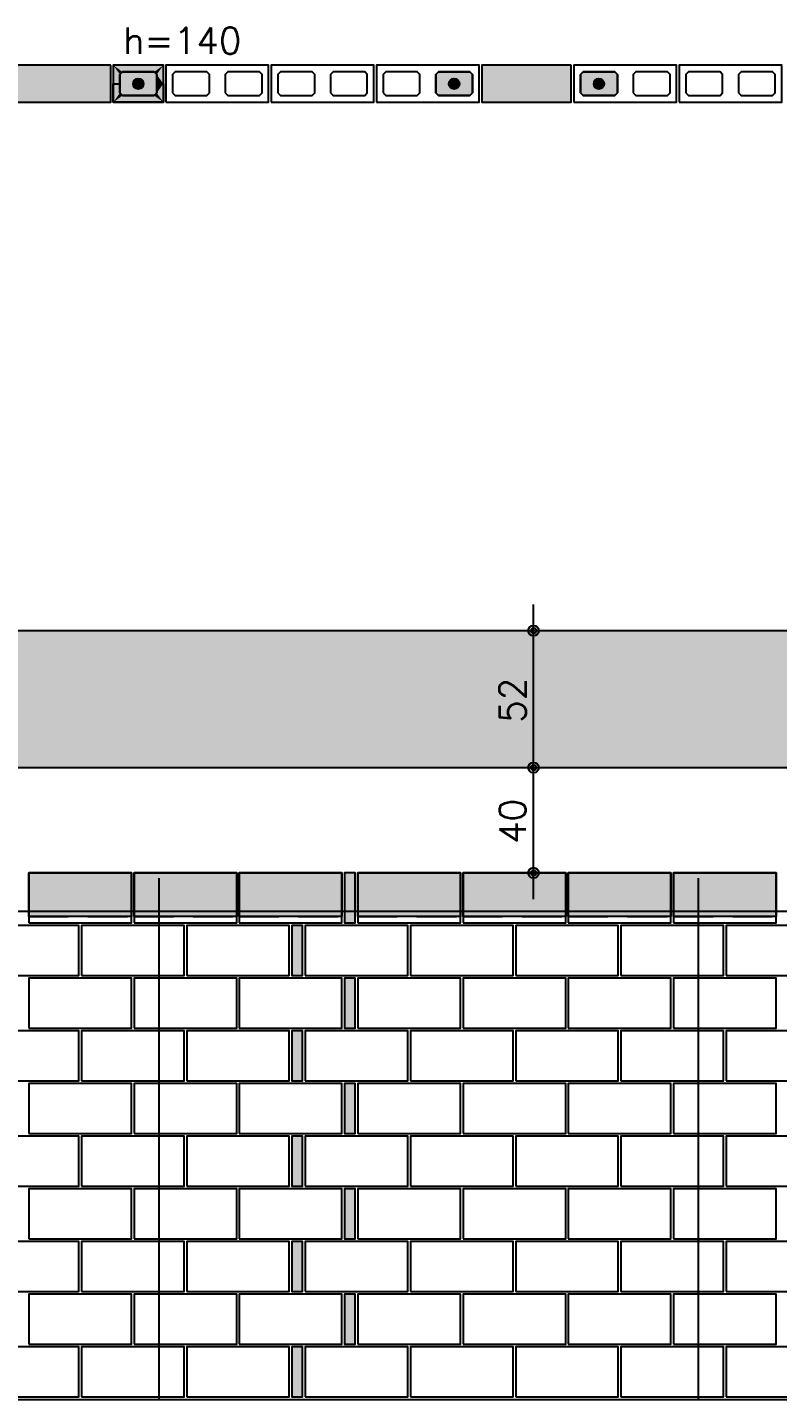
# Model space of a CAD drawing. Extents: x -1.9 to 86, y -1.5 to 61.
# Drawn here: x 24.15 to 29.85, y 31.42 to 41.84 of the extents above; entities that cross this region are included whole.
import ezdxf

# ---------------------------------------------------------------- set-up
doc = ezdxf.new("R2010")
doc.units = 0
doc.header["$MEASUREMENT"] = 0
doc.linetypes.add('ESTILO_TQS_0001', pattern=[0.45, 0.3, -0.15])
for name, color, linetype in [('PENA_01', 1, 'CONTINUOUS'), ('PENA_02', 2, 'CONTINUOUS'), ('PENA_03', 3, 'CONTINUOUS'), ('PENA_05', 5, 'CONTINUOUS'), ('PENA_09', 254, 'CONTINUOUS'), ('PENA_11', 252, 'CONTINUOUS'), ('PENA_23', 50, 'CONTINUOUS'), ('PENA_25', 210, 'CONTINUOUS')]:
    doc.layers.add(name, color=color, linetype=linetype)
doc.styles.get("Standard").update_dxf_attribs({"font": 'ROMANS.SHX'})

msp = doc.modelspace()

# ---------------------------------------------------------------- linework, layer by layer
at = {"layer": 'PENA_01', "linetype": 'Continuous'}
for p, q in [((27.998653, 36.017992), (27.998653, 37.457992)), ((28.198017, 37.257992), (28.198653, 37.257992)), ((27.998653, 35.217992), (27.998653, 36.417992)), ((28.002676, 36.217992), (28.198653, 36.217992)), ((28.002676, 36.217992), (28.198653, 36.217992)), ((28.052627, 35.417992), (28.198653, 35.417992))]:
    msp.add_line(p, q, dxfattribs=at)
for points in [[(24.875295, 41.322185), (25.115295, 41.322185), (25.135295, 41.342185), (25.135295, 41.482185), (25.115295, 41.502185), (24.875295, 41.502185), (24.855295, 41.482185), (24.855295, 41.342185), (24.875295, 41.322185)], [(25.255295, 41.342185), (25.275295, 41.322185), (25.515295, 41.322185), (25.535295, 41.342185), (25.535295, 41.482185), (25.515295, 41.502185), (25.275295, 41.502185), (25.255295, 41.482185), (25.255295, 41.342185)], [(25.655295, 41.342185), (25.675295, 41.322185), (25.915295, 41.322185), (25.935295, 41.342185), (25.935295, 41.482185), (25.915295, 41.502185), (25.675295, 41.502185), (25.655295, 41.482185), (25.655295, 41.342185)], [(26.055295, 41.342185), (26.075295, 41.322185), (26.315295, 41.322185), (26.335295, 41.342185), (26.335295, 41.482185), (26.315295, 41.502185), (26.075295, 41.502185), (26.055295, 41.482185), (26.055295, 41.342185)], [(26.455295, 41.342185), (26.475295, 41.322185), (26.715295, 41.322185), (26.735295, 41.342185), (26.735295, 41.482185), (26.715295, 41.502185), (26.475295, 41.502185), (26.455295, 41.482185), (26.455295, 41.342185)], [(26.855295, 41.342185), (26.875295, 41.322185), (27.115295, 41.322185), (27.135295, 41.342185), (27.135295, 41.482185), (27.115295, 41.502185), (26.875295, 41.502185), (26.855295, 41.482185), (26.855295, 41.342185)], [(27.255295, 41.342185), (27.275295, 41.322185), (27.515295, 41.322185), (27.535295, 41.342185), (27.535295, 41.482185), (27.515295, 41.502185), (27.275295, 41.502185), (27.255295, 41.482185), (27.255295, 41.342185)], [(28.355295, 41.342185), (28.375295, 41.322185), (28.615295, 41.322185), (28.635295, 41.342185), (28.635295, 41.482185), (28.615295, 41.502185), (28.375295, 41.502185), (28.355295, 41.482185), (28.355295, 41.342185)], [(28.755295, 41.342185), (28.775295, 41.322185), (29.015295, 41.322185), (29.035295, 41.342185), (29.035295, 41.482185), (29.015295, 41.502185), (28.775295, 41.502185), (28.755295, 41.482185), (28.755295, 41.342185)], [(29.155295, 41.342185), (29.175295, 41.322185), (29.415295, 41.322185), (29.435295, 41.342185), (29.435295, 41.482185), (29.415295, 41.502185), (29.175295, 41.502185), (29.155295, 41.482185), (29.155295, 41.342185)], [(29.555295, 41.342185), (29.575295, 41.322185), (29.815295, 41.322185), (29.835295, 41.342185), (29.835295, 41.482185), (29.815295, 41.502185), (29.575295, 41.502185), (29.555295, 41.482185), (29.555295, 41.342185)]]:
    msp.add_lwpolyline(points, dxfattribs=at)
at = {"layer": 'PENA_02', "linetype": 'ESTILO_TQS_0001'}
for p, q in [((24.162627, 35.087992), (24.942627, 35.087992)), ((24.962627, 35.087992), (25.742627, 35.087992)), ((25.762627, 35.087992), (26.542627, 35.087992)), ((26.662627, 35.087992), (27.442627, 35.087992)), ((27.462627, 35.087992), (28.242627, 35.087992)), ((28.262627, 35.087992), (29.042627, 35.087992)), ((29.062627, 35.087992), (29.842627, 35.087992))]:
    msp.add_line(p, q, dxfattribs=at)
at = {"layer": 'PENA_02', "linetype": 'Continuous'}
msp.add_line((7.762627, 31.417992), (33.442627, 31.417992), dxfattribs=at)
for points in [[(24.785295, 41.552185), (23.705295, 41.552185), (23.705295, 41.272185), (24.785295, 41.272185), (24.785295, 41.552185)], [(24.805295, 41.272185), (25.185295, 41.272185), (25.185295, 41.552185), (24.805295, 41.552185), (24.805295, 41.272185)], [(25.205295, 41.272185), (25.985295, 41.272185), (25.985295, 41.552185), (25.205295, 41.552185), (25.205295, 41.272185)], [(26.005295, 41.272185), (26.785295, 41.272185), (26.785295, 41.552185), (26.005295, 41.552185), (26.005295, 41.272185)], [(26.805295, 41.272185), (27.585295, 41.272185), (27.585295, 41.552185), (26.805295, 41.552185), (26.805295, 41.272185)], [(28.285295, 41.552185), (27.605295, 41.552185), (27.605295, 41.272185), (28.285295, 41.272185), (28.285295, 41.552185)], [(28.305295, 41.272185), (29.085295, 41.272185), (29.085295, 41.552185), (28.305295, 41.552185), (28.305295, 41.272185)], [(29.105295, 41.272185), (29.885295, 41.272185), (29.885295, 41.552185), (29.105295, 41.552185), (29.105295, 41.272185)], [(7.762627, 37.257992), (7.762627, 36.217992), (33.442627, 36.217992), (33.442627, 37.257992), (20.862627, 37.257992), (20.862627, 36.457992), (8.042627, 36.457992), (8.042627, 37.257992), (7.762627, 37.257992)], [(24.162627, 35.037992), (24.942627, 35.037992), (24.942627, 35.417992), (24.162627, 35.417992), (24.162627, 35.037992)], [(24.962627, 35.037992), (25.742627, 35.037992), (25.742627, 35.417992), (24.962627, 35.417992), (24.962627, 35.037992)], [(25.762627, 35.037992), (26.542627, 35.037992), (26.542627, 35.417992), (25.762627, 35.417992), (25.762627, 35.037992)], [(26.562627, 35.037992), (26.642627, 35.037992), (26.642627, 35.417992), (26.562627, 35.417992), (26.562627, 35.037992)], [(26.662627, 35.037992), (27.442627, 35.037992), (27.442627, 35.417992), (26.662627, 35.417992), (26.662627, 35.037992)], [(27.462627, 35.037992), (28.242627, 35.037992), (28.242627, 35.417992), (27.462627, 35.417992), (27.462627, 35.037992)], [(28.262627, 35.037992), (29.042627, 35.037992), (29.042627, 35.417992), (28.262627, 35.417992), (28.262627, 35.037992)], [(29.062627, 35.037992), (29.842627, 35.037992), (29.842627, 35.417992), (29.062627, 35.417992), (29.062627, 35.037992)], [(23.762627, 34.637992), (24.542627, 34.637992), (24.542627, 35.017992), (23.762627, 35.017992), (23.762627, 34.637992)], [(24.562627, 34.637992), (25.342627, 34.637992), (25.342627, 35.017992), (24.562627, 35.017992), (24.562627, 34.637992)], [(25.362627, 34.637992), (26.142627, 34.637992), (26.142627, 35.017992), (25.362627, 35.017992), (25.362627, 34.637992)], [(26.162627, 34.637992), (26.242627, 34.637992), (26.242627, 35.017992), (26.162627, 35.017992), (26.162627, 34.637992)], [(26.262627, 34.637992), (27.042627, 34.637992), (27.042627, 35.017992), (26.262627, 35.017992), (26.262627, 34.637992)], [(27.062627, 34.637992), (27.842627, 34.637992), (27.842627, 35.017992), (27.062627, 35.017992), (27.062627, 34.637992)], [(27.862627, 34.637992), (28.642627, 34.637992), (28.642627, 35.017992), (27.862627, 35.017992), (27.862627, 34.637992)], [(28.662627, 34.637992), (29.442627, 34.637992), (29.442627, 35.017992), (28.662627, 35.017992), (28.662627, 34.637992)], [(29.462627, 34.637992), (30.242627, 34.637992), (30.242627, 35.017992), (29.462627, 35.017992), (29.462627, 34.637992)], [(24.162627, 34.237992), (24.942627, 34.237992), (24.942627, 34.617992), (24.162627, 34.617992), (24.162627, 34.237992)], [(24.962627, 34.237992), (25.742627, 34.237992), (25.742627, 34.617992), (24.962627, 34.617992), (24.962627, 34.237992)], [(25.762627, 34.237992), (26.542627, 34.237992), (26.542627, 34.617992), (25.762627, 34.617992), (25.762627, 34.237992)], [(26.562627, 34.237992), (26.642627, 34.237992), (26.642627, 34.617992), (26.562627, 34.617992), (26.562627, 34.237992)], [(26.662627, 34.237992), (27.442627, 34.237992), (27.442627, 34.617992), (26.662627, 34.617992), (26.662627, 34.237992)], [(27.462627, 34.237992), (28.242627, 34.237992), (28.242627, 34.617992), (27.462627, 34.617992), (27.462627, 34.237992)], [(28.262627, 34.237992), (29.042627, 34.237992), (29.042627, 34.617992), (28.262627, 34.617992), (28.262627, 34.237992)], [(29.062627, 34.237992), (29.842627, 34.237992), (29.842627, 34.617992), (29.062627, 34.617992), (29.062627, 34.237992)], [(23.762627, 33.837992), (24.542627, 33.837992), (24.542627, 34.217992), (23.762627, 34.217992), (23.762627, 33.837992)], [(24.562627, 33.837992), (25.342627, 33.837992), (25.342627, 34.217992), (24.562627, 34.217992), (24.562627, 33.837992)], [(25.362627, 33.837992), (26.142627, 33.837992), (26.142627, 34.217992), (25.362627, 34.217992), (25.362627, 33.837992)], [(26.162627, 33.837992), (26.242627, 33.837992), (26.242627, 34.217992), (26.162627, 34.217992), (26.162627, 33.837992)], [(26.262627, 33.837992), (27.042627, 33.837992), (27.042627, 34.217992), (26.262627, 34.217992), (26.262627, 33.837992)], [(27.062627, 33.837992), (27.842627, 33.837992), (27.842627, 34.217992), (27.062627, 34.217992), (27.062627, 33.837992)], [(27.862627, 33.837992), (28.642627, 33.837992), (28.642627, 34.217992), (27.862627, 34.217992), (27.862627, 33.837992)], [(28.662627, 33.837992), (29.442627, 33.837992), (29.442627, 34.217992), (28.662627, 34.217992), (28.662627, 33.837992)], [(29.462627, 33.837992), (30.242627, 33.837992), (30.242627, 34.217992), (29.462627, 34.217992), (29.462627, 33.837992)], [(24.162627, 33.437992), (24.942627, 33.437992), (24.942627, 33.817992), (24.162627, 33.817992), (24.162627, 33.437992)], [(24.962627, 33.437992), (25.742627, 33.437992), (25.742627, 33.817992), (24.962627, 33.817992), (24.962627, 33.437992)], [(25.762627, 33.437992), (26.542627, 33.437992), (26.542627, 33.817992), (25.762627, 33.817992), (25.762627, 33.437992)], [(26.562627, 33.437992), (26.642627, 33.437992), (26.642627, 33.817992), (26.562627, 33.817992), (26.562627, 33.437992)], [(26.662627, 33.437992), (27.442627, 33.437992), (27.442627, 33.817992), (26.662627, 33.817992), (26.662627, 33.437992)], [(27.462627, 33.437992), (28.242627, 33.437992), (28.242627, 33.817992), (27.462627, 33.817992), (27.462627, 33.437992)], [(28.262627, 33.437992), (29.042627, 33.437992), (29.042627, 33.817992), (28.262627, 33.817992), (28.262627, 33.437992)], [(29.062627, 33.437992), (29.842627, 33.437992), (29.842627, 33.817992), (29.062627, 33.817992), (29.062627, 33.437992)], [(23.762627, 33.037992), (24.542627, 33.037992), (24.542627, 33.417992), (23.762627, 33.417992), (23.762627, 33.037992)], [(24.562627, 33.037992), (25.342627, 33.037992), (25.342627, 33.417992), (24.562627, 33.417992), (24.562627, 33.037992)], [(25.362627, 33.037992), (26.142627, 33.037992), (26.142627, 33.417992), (25.362627, 33.417992), (25.362627, 33.037992)], [(26.162627, 33.037992), (26.242627, 33.037992), (26.242627, 33.417992), (26.162627, 33.417992), (26.162627, 33.037992)], [(26.262627, 33.037992), (27.042627, 33.037992), (27.042627, 33.417992), (26.262627, 33.417992), (26.262627, 33.037992)], [(27.062627, 33.037992), (27.842627, 33.037992), (27.842627, 33.417992), (27.062627, 33.417992), (27.062627, 33.037992)], [(27.862627, 33.037992), (28.642627, 33.037992), (28.642627, 33.417992), (27.862627, 33.417992), (27.862627, 33.037992)], [(28.662627, 33.037992), (29.442627, 33.037992), (29.442627, 33.417992), (28.662627, 33.417992), (28.662627, 33.037992)], [(29.462627, 33.037992), (30.242627, 33.037992), (30.242627, 33.417992), (29.462627, 33.417992), (29.462627, 33.037992)], [(24.162627, 32.637992), (24.942627, 32.637992), (24.942627, 33.017992), (24.162627, 33.017992), (24.162627, 32.637992)], [(24.962627, 32.637992), (25.742627, 32.637992), (25.742627, 33.017992), (24.962627, 33.017992), (24.962627, 32.637992)], [(25.762627, 32.637992), (26.542627, 32.637992), (26.542627, 33.017992), (25.762627, 33.017992), (25.762627, 32.637992)], [(26.562627, 32.637992), (26.642627, 32.637992), (26.642627, 33.017992), (26.562627, 33.017992), (26.562627, 32.637992)], [(26.662627, 32.637992), (27.442627, 32.637992), (27.442627, 33.017992), (26.662627, 33.017992), (26.662627, 32.637992)], [(27.462627, 32.637992), (28.242627, 32.637992), (28.242627, 33.017992), (27.462627, 33.017992), (27.462627, 32.637992)], [(28.262627, 32.637992), (29.042627, 32.637992), (29.042627, 33.017992), (28.262627, 33.017992), (28.262627, 32.637992)], [(29.062627, 32.637992), (29.842627, 32.637992), (29.842627, 33.017992), (29.062627, 33.017992), (29.062627, 32.637992)], [(23.762627, 32.237992), (24.542627, 32.237992), (24.542627, 32.617992), (23.762627, 32.617992), (23.762627, 32.237992)], [(24.562627, 32.237992), (25.342627, 32.237992), (25.342627, 32.617992), (24.562627, 32.617992), (24.562627, 32.237992)], [(25.362627, 32.237992), (26.142627, 32.237992), (26.142627, 32.617992), (25.362627, 32.617992), (25.362627, 32.237992)], [(26.162627, 32.237992), (26.242627, 32.237992), (26.242627, 32.617992), (26.162627, 32.617992), (26.162627, 32.237992)], [(26.262627, 32.237992), (27.042627, 32.237992), (27.042627, 32.617992), (26.262627, 32.617992), (26.262627, 32.237992)], [(27.062627, 32.237992), (27.842627, 32.237992), (27.842627, 32.617992), (27.062627, 32.617992), (27.062627, 32.237992)], [(27.862627, 32.237992), (28.642627, 32.237992), (28.642627, 32.617992), (27.862627, 32.617992), (27.862627, 32.237992)], [(28.662627, 32.237992), (29.442627, 32.237992), (29.442627, 32.617992), (28.662627, 32.617992), (28.662627, 32.237992)], [(29.462627, 32.237992), (30.242627, 32.237992), (30.242627, 32.617992), (29.462627, 32.617992), (29.462627, 32.237992)], [(24.162627, 31.837992), (24.942627, 31.837992), (24.942627, 32.217992), (24.162627, 32.217992), (24.162627, 31.837992)], [(24.962627, 31.837992), (25.742627, 31.837992), (25.742627, 32.217992), (24.962627, 32.217992), (24.962627, 31.837992)], [(25.762627, 31.837992), (26.542627, 31.837992), (26.542627, 32.217992), (25.762627, 32.217992), (25.762627, 31.837992)], [(26.562627, 31.837992), (26.642627, 31.837992), (26.642627, 32.217992), (26.562627, 32.217992), (26.562627, 31.837992)], [(26.662627, 31.837992), (27.442627, 31.837992), (27.442627, 32.217992), (26.662627, 32.217992), (26.662627, 31.837992)], [(27.462627, 31.837992), (28.242627, 31.837992), (28.242627, 32.217992), (27.462627, 32.217992), (27.462627, 31.837992)], [(28.262627, 31.837992), (29.042627, 31.837992), (29.042627, 32.217992), (28.262627, 32.217992), (28.262627, 31.837992)], [(29.062627, 31.837992), (29.842627, 31.837992), (29.842627, 32.217992), (29.062627, 32.217992), (29.062627, 31.837992)], [(23.762627, 31.437992), (24.542627, 31.437992), (24.542627, 31.817992), (23.762627, 31.817992), (23.762627, 31.437992)], [(24.562627, 31.437992), (25.342627, 31.437992), (25.342627, 31.817992), (24.562627, 31.817992), (24.562627, 31.437992)], [(25.362627, 31.437992), (26.142627, 31.437992), (26.142627, 31.817992), (25.362627, 31.817992), (25.362627, 31.437992)], [(26.162627, 31.437992), (26.242627, 31.437992), (26.242627, 31.817992), (26.162627, 31.817992), (26.162627, 31.437992)], [(26.262627, 31.437992), (27.042627, 31.437992), (27.042627, 31.817992), (26.262627, 31.817992), (26.262627, 31.437992)], [(27.062627, 31.437992), (27.842627, 31.437992), (27.842627, 31.817992), (27.062627, 31.817992), (27.062627, 31.437992)], [(27.862627, 31.437992), (28.642627, 31.437992), (28.642627, 31.817992), (27.862627, 31.817992), (27.862627, 31.437992)], [(28.662627, 31.437992), (29.442627, 31.437992), (29.442627, 31.817992), (28.662627, 31.817992), (28.662627, 31.437992)], [(29.462627, 31.437992), (30.242627, 31.437992), (30.242627, 31.817992), (29.462627, 31.817992), (29.462627, 31.437992)]]:
    msp.add_lwpolyline(points, dxfattribs=at)
for centre, radius in [((27.998653, 37.257992), 0.04), ((27.998653, 37.257992), 0.02), ((27.998653, 36.217992), 0.04), ((27.998653, 36.217992), 0.04), ((27.998653, 36.217992), 0.02), ((27.998653, 36.217992), 0.02), ((27.998653, 35.417992), 0.04), ((27.998653, 35.417992), 0.02)]:
    msp.add_circle(centre, radius, dxfattribs=at)
at = {"layer": 'PENA_03', "linetype": 'Continuous'}
for p, q in [((27.998017, 37.257992), (27.998017, 37.257992)), ((27.802676, 36.217992), (27.802676, 36.217992)), ((27.802676, 36.217992), (27.802676, 36.217992)), ((27.852627, 35.417992), (27.852627, 35.417992))]:
    msp.add_line(p, q, dxfattribs=at)
for points in [[(25.135295, 41.342185), (25.115295, 41.322185), (24.875295, 41.322185), (24.855295, 41.342185), (24.855295, 41.482185), (24.875295, 41.502185), (25.115295, 41.502185), (25.135295, 41.482185), (25.135295, 41.342185)], [(27.535295, 41.342185), (27.515295, 41.322185), (27.275295, 41.322185), (27.255295, 41.342185), (27.255295, 41.482185), (27.275295, 41.502185), (27.515295, 41.502185), (27.535295, 41.482185), (27.535295, 41.342185)], [(28.635295, 41.342185), (28.615295, 41.322185), (28.375295, 41.322185), (28.355295, 41.342185), (28.355295, 41.482185), (28.375295, 41.502185), (28.615295, 41.502185), (28.635295, 41.482185), (28.635295, 41.342185)]]:
    msp.add_lwpolyline(points, dxfattribs=at)
for centre in [(24.995295, 41.412185), (27.395295, 41.412185), (28.495295, 41.412185)]:
    msp.add_circle(centre, 0.04, dxfattribs=at)
for points in [[(25.035295, 41.412185), (24.975295, 41.446826), (24.957708, 41.425866)], [(25.035295, 41.412185), (24.957708, 41.425866), (24.957708, 41.398504)], [(25.035295, 41.412185), (24.957708, 41.398504), (24.975295, 41.377544)], [(25.035295, 41.412185), (25.002241, 41.451578), (24.975295, 41.446826)], [(25.035295, 41.412185), (24.975295, 41.377544), (25.002241, 41.372793)], [(25.035295, 41.412185), (25.025937, 41.437897), (25.002241, 41.451578)], [(25.035295, 41.412185), (25.002241, 41.372793), (25.025937, 41.386474)], [(25.035295, 41.412185), (25.025937, 41.386474), (25.035295, 41.412185)], [(27.435295, 41.412185), (27.375295, 41.446826), (27.357708, 41.425866)], [(27.435295, 41.412185), (27.357708, 41.425866), (27.357708, 41.398504)], [(27.435295, 41.412185), (27.357708, 41.398504), (27.375295, 41.377544)], [(27.435295, 41.412185), (27.402241, 41.451578), (27.375295, 41.446826)], [(27.435295, 41.412185), (27.375295, 41.377544), (27.402241, 41.372793)], [(27.435295, 41.412185), (27.425937, 41.437897), (27.402241, 41.451578)], [(27.435295, 41.412185), (27.402241, 41.372793), (27.425937, 41.386474)], [(27.435295, 41.412185), (27.425937, 41.386474), (27.435295, 41.412185)], [(28.535295, 41.412185), (28.475295, 41.446826), (28.457708, 41.425866)], [(28.535295, 41.412185), (28.457708, 41.425866), (28.457708, 41.398504)], [(28.535295, 41.412185), (28.457708, 41.398504), (28.475295, 41.377544)], [(28.535295, 41.412185), (28.502241, 41.451578), (28.475295, 41.446826)], [(28.535295, 41.412185), (28.475295, 41.377544), (28.502241, 41.372793)], [(28.535295, 41.412185), (28.525937, 41.437897), (28.502241, 41.451578)], [(28.535295, 41.412185), (28.502241, 41.372793), (28.525937, 41.386474)], [(28.535295, 41.412185), (28.525937, 41.386474), (28.535295, 41.412185)]]:
    msp.add_solid(points, dxfattribs=at)
at = {"layer": 'PENA_05', "linetype": 'Continuous'}
for p, q in [((25.152627, 31.417992), (25.152627, 35.377992)), ((29.252627, 31.417992), (29.252627, 35.377992)), ((20.962627, 35.127992), (33.342627, 35.127992))]:
    msp.add_line(p, q, dxfattribs=at)
at = {"layer": 'PENA_09', "linetype": 'Continuous'}
for points in [[(24.162627, 35.087992), (24.162627, 35.417992), (24.942627, 35.417992), (24.942627, 35.087992), (24.162627, 35.087992)], [(24.962627, 35.087992), (24.962627, 35.417992), (25.742627, 35.417992), (25.742627, 35.087992), (24.962627, 35.087992)], [(25.762627, 35.087992), (25.762627, 35.417992), (26.542627, 35.417992), (26.542627, 35.087992), (25.762627, 35.087992)], [(26.662627, 35.087992), (26.662627, 35.417992), (27.442627, 35.417992), (27.442627, 35.087992), (26.662627, 35.087992)], [(27.462627, 35.087992), (27.462627, 35.417992), (28.242627, 35.417992), (28.242627, 35.087992), (27.462627, 35.087992)], [(28.262627, 35.087992), (28.262627, 35.417992), (29.042627, 35.417992), (29.042627, 35.087992), (28.262627, 35.087992)], [(29.062627, 35.087992), (29.062627, 35.417992), (29.842627, 35.417992), (29.842627, 35.087992), (29.062627, 35.087992)]]:
    msp.add_lwpolyline(points, dxfattribs=at)
for points in [[(24.162627, 35.087992), (24.162627, 35.417992), (24.942627, 35.417992)], [(24.162627, 35.087992), (24.942627, 35.417992), (24.942627, 35.087992)], [(24.962627, 35.087992), (24.962627, 35.417992), (25.742627, 35.417992)], [(24.962627, 35.087992), (25.742627, 35.417992), (25.742627, 35.087992)], [(25.762627, 35.087992), (25.762627, 35.417992), (26.542627, 35.417992)], [(25.762627, 35.087992), (26.542627, 35.417992), (26.542627, 35.087992)], [(26.662627, 35.087992), (26.662627, 35.417992), (27.442627, 35.417992)], [(26.662627, 35.087992), (27.442627, 35.417992), (27.442627, 35.087992)], [(27.462627, 35.087992), (27.462627, 35.417992), (28.242627, 35.417992)], [(27.462627, 35.087992), (28.242627, 35.417992), (28.242627, 35.087992)], [(28.262627, 35.087992), (28.262627, 35.417992), (29.042627, 35.417992)], [(28.262627, 35.087992), (29.042627, 35.417992), (29.042627, 35.087992)], [(29.062627, 35.087992), (29.062627, 35.417992), (29.842627, 35.417992)], [(29.062627, 35.087992), (29.842627, 35.417992), (29.842627, 35.087992)], [(24.162627, 35.087992), (24.942627, 35.087992), (24.162627, 35.087992)], [(24.962627, 35.087992), (25.742627, 35.087992), (24.962627, 35.087992)], [(25.762627, 35.087992), (26.542627, 35.087992), (25.762627, 35.087992)], [(26.662627, 35.087992), (27.442627, 35.087992), (26.662627, 35.087992)], [(27.462627, 35.087992), (28.242627, 35.087992), (27.462627, 35.087992)], [(28.262627, 35.087992), (29.042627, 35.087992), (28.262627, 35.087992)], [(29.062627, 35.087992), (29.842627, 35.087992), (29.062627, 35.087992)]]:
    msp.add_solid(points, dxfattribs=at)
at = {"layer": 'PENA_11', "linetype": 'Continuous'}
for points in [[(24.785295, 41.552185), (23.705295, 41.552185), (23.705295, 41.272185)], [(24.785295, 41.552185), (23.705295, 41.272185), (24.785295, 41.272185)], [(24.785295, 41.552185), (24.785295, 41.272185), (24.785295, 41.552185)], [(25.135295, 41.342185), (24.855295, 41.482185), (24.875295, 41.502185)], [(25.135295, 41.342185), (24.855295, 41.342185), (24.855295, 41.482185)], [(25.135295, 41.342185), (24.875295, 41.502185), (25.115295, 41.502185)], [(25.135295, 41.342185), (25.115295, 41.502185), (25.135295, 41.482185)], [(25.135295, 41.342185), (25.135295, 41.482185), (25.135295, 41.342185)], [(27.535295, 41.342185), (27.255295, 41.482185), (27.275295, 41.502185)], [(27.535295, 41.342185), (27.255295, 41.342185), (27.255295, 41.482185)], [(27.535295, 41.342185), (27.275295, 41.502185), (27.515295, 41.502185)], [(27.535295, 41.342185), (27.515295, 41.502185), (27.535295, 41.482185)], [(27.535295, 41.342185), (27.535295, 41.482185), (27.535295, 41.342185)], [(28.285295, 41.552185), (27.605295, 41.552185), (27.605295, 41.272185)], [(28.285295, 41.552185), (27.605295, 41.272185), (28.285295, 41.272185)], [(28.285295, 41.552185), (28.285295, 41.272185), (28.285295, 41.552185)], [(28.635295, 41.342185), (28.355295, 41.482185), (28.375295, 41.502185)], [(28.635295, 41.342185), (28.355295, 41.342185), (28.355295, 41.482185)], [(28.635295, 41.342185), (28.375295, 41.502185), (28.615295, 41.502185)], [(28.635295, 41.342185), (28.615295, 41.502185), (28.635295, 41.482185)], [(28.635295, 41.342185), (28.635295, 41.482185), (28.635295, 41.342185)], [(25.135295, 41.342185), (24.875295, 41.322185), (24.855295, 41.342185)], [(25.135295, 41.342185), (25.115295, 41.322185), (24.875295, 41.322185)], [(27.535295, 41.342185), (27.275295, 41.322185), (27.255295, 41.342185)], [(27.535295, 41.342185), (27.515295, 41.322185), (27.275295, 41.322185)], [(28.635295, 41.342185), (28.375295, 41.322185), (28.355295, 41.342185)], [(28.635295, 41.342185), (28.615295, 41.322185), (28.375295, 41.322185)], [(20.862627, 37.257992), (20.862627, 36.457992), (33.442627, 36.217992)], [(20.862627, 37.257992), (33.442627, 36.217992), (33.442627, 37.257992)], [(8.042627, 36.457992), (7.762627, 36.217992), (33.442627, 36.217992)], [(8.042627, 36.457992), (33.442627, 36.217992), (20.862627, 36.457992)]]:
    msp.add_solid(points, dxfattribs=at)
at = {"layer": 'PENA_23', "linetype": 'Continuous'}
for points in [[(25.135295, 41.412185), (25.185295, 41.412185), (25.185295, 41.552185), (24.805295, 41.552185), (24.805295, 41.412185), (24.855295, 41.412185), (24.855295, 41.482185), (24.875295, 41.502185), (25.115295, 41.502185), (25.135295, 41.482185), (25.135295, 41.412185)], [(25.135295, 41.412185), (25.185295, 41.412185), (25.185295, 41.272185), (24.805295, 41.272185), (24.805295, 41.412185), (24.855295, 41.412185), (24.855295, 41.342185), (24.875295, 41.322185), (25.115295, 41.322185), (25.135295, 41.342185), (25.135295, 41.412185)]]:
    msp.add_lwpolyline(points, dxfattribs=at)
for points in [[(25.185295, 41.552185), (24.805295, 41.552185), (24.875295, 41.502185)], [(24.805295, 41.552185), (24.805295, 41.412185), (24.855295, 41.412185)], [(24.805295, 41.552185), (24.855295, 41.412185), (24.855295, 41.482185)], [(24.805295, 41.552185), (24.855295, 41.482185), (24.875295, 41.502185)], [(25.185295, 41.552185), (24.875295, 41.502185), (25.115295, 41.502185)], [(25.185295, 41.552185), (25.115295, 41.502185), (25.135295, 41.482185)], [(25.185295, 41.552185), (25.135295, 41.482185), (25.185295, 41.412185)], [(25.185295, 41.412185), (25.135295, 41.482185), (25.135295, 41.412185)], [(24.805295, 41.272185), (24.805295, 41.412185), (24.855295, 41.412185)], [(24.805295, 41.272185), (24.855295, 41.412185), (24.855295, 41.342185)], [(25.185295, 41.272185), (25.135295, 41.342185), (25.185295, 41.412185)], [(25.185295, 41.412185), (25.135295, 41.342185), (25.135295, 41.412185)], [(24.805295, 41.272185), (24.855295, 41.342185), (24.875295, 41.322185)], [(25.185295, 41.272185), (24.805295, 41.272185), (24.875295, 41.322185)], [(25.185295, 41.272185), (24.875295, 41.322185), (25.115295, 41.322185)], [(25.185295, 41.272185), (25.115295, 41.322185), (25.135295, 41.342185)]]:
    msp.add_solid(points, dxfattribs=at)
at = {"layer": 'PENA_25', "linetype": 'Continuous'}
for points in [[(26.642627, 35.417992), (26.562627, 35.417992), (26.562627, 35.037992), (26.642627, 35.037992), (26.642627, 35.417992)], [(26.242627, 35.017992), (26.162627, 35.017992), (26.162627, 34.637992), (26.242627, 34.637992), (26.242627, 35.017992)], [(26.642627, 34.617992), (26.562627, 34.617992), (26.562627, 34.237992), (26.642627, 34.237992), (26.642627, 34.617992)], [(26.242627, 34.217992), (26.162627, 34.217992), (26.162627, 33.837992), (26.242627, 33.837992), (26.242627, 34.217992)], [(26.642627, 33.817992), (26.562627, 33.817992), (26.562627, 33.437992), (26.642627, 33.437992), (26.642627, 33.817992)], [(26.242627, 33.417992), (26.162627, 33.417992), (26.162627, 33.037992), (26.242627, 33.037992), (26.242627, 33.417992)], [(26.642627, 33.017992), (26.562627, 33.017992), (26.562627, 32.637992), (26.642627, 32.637992), (26.642627, 33.017992)], [(26.242627, 32.617992), (26.162627, 32.617992), (26.162627, 32.237992), (26.242627, 32.237992), (26.242627, 32.617992)], [(26.642627, 32.217992), (26.562627, 32.217992), (26.562627, 31.837992), (26.642627, 31.837992), (26.642627, 32.217992)], [(26.242627, 31.817992), (26.162627, 31.817992), (26.162627, 31.437992), (26.242627, 31.437992), (26.242627, 31.817992)]]:
    msp.add_lwpolyline(points, dxfattribs=at)
for points in [[(26.642627, 35.417992), (26.562627, 35.417992), (26.562627, 35.037992)], [(26.642627, 35.417992), (26.562627, 35.037992), (26.642627, 35.037992)], [(26.642627, 35.417992), (26.642627, 35.037992), (26.642627, 35.417992)], [(26.242627, 35.017992), (26.162627, 35.017992), (26.162627, 34.637992)], [(26.242627, 35.017992), (26.162627, 34.637992), (26.242627, 34.637992)], [(26.242627, 35.017992), (26.242627, 34.637992), (26.242627, 35.017992)], [(26.642627, 34.617992), (26.562627, 34.617992), (26.562627, 34.237992)], [(26.642627, 34.617992), (26.562627, 34.237992), (26.642627, 34.237992)], [(26.642627, 34.617992), (26.642627, 34.237992), (26.642627, 34.617992)], [(26.242627, 34.217992), (26.162627, 34.217992), (26.162627, 33.837992)], [(26.242627, 34.217992), (26.162627, 33.837992), (26.242627, 33.837992)], [(26.242627, 34.217992), (26.242627, 33.837992), (26.242627, 34.217992)], [(26.642627, 33.817992), (26.562627, 33.817992), (26.562627, 33.437992)], [(26.642627, 33.817992), (26.562627, 33.437992), (26.642627, 33.437992)], [(26.642627, 33.817992), (26.642627, 33.437992), (26.642627, 33.817992)], [(26.242627, 33.417992), (26.162627, 33.417992), (26.162627, 33.037992)], [(26.242627, 33.417992), (26.162627, 33.037992), (26.242627, 33.037992)], [(26.242627, 33.417992), (26.242627, 33.037992), (26.242627, 33.417992)], [(26.642627, 33.017992), (26.562627, 33.017992), (26.562627, 32.637992)], [(26.642627, 33.017992), (26.562627, 32.637992), (26.642627, 32.637992)], [(26.642627, 33.017992), (26.642627, 32.637992), (26.642627, 33.017992)], [(26.242627, 32.617992), (26.162627, 32.617992), (26.162627, 32.237992)], [(26.242627, 32.617992), (26.162627, 32.237992), (26.242627, 32.237992)], [(26.242627, 32.617992), (26.242627, 32.237992), (26.242627, 32.617992)], [(26.642627, 32.217992), (26.562627, 32.217992), (26.562627, 31.837992)], [(26.642627, 32.217992), (26.562627, 31.837992), (26.642627, 31.837992)], [(26.642627, 32.217992), (26.642627, 31.837992), (26.642627, 32.217992)], [(26.242627, 31.817992), (26.162627, 31.817992), (26.162627, 31.437992)], [(26.242627, 31.817992), (26.162627, 31.437992), (26.242627, 31.437992)], [(26.242627, 31.817992), (26.242627, 31.437992), (26.242627, 31.817992)]]:
    msp.add_solid(points, dxfattribs=at)

# ---------------------------------------------------------------- texts
at = {"layer": 'PENA_03', "linetype": 'Continuous'}
msp.add_text('h=140', height=0.2, dxfattribs=at).set_placement((24.878791, 41.639842))
for s, p in [('52', (27.938653, 36.557992)), ('40', (27.938653, 35.637992))]:
    msp.add_text(s, height=0.2, rotation=90, dxfattribs=at).set_placement(p)

doc.saveas('drawing.dxf')
